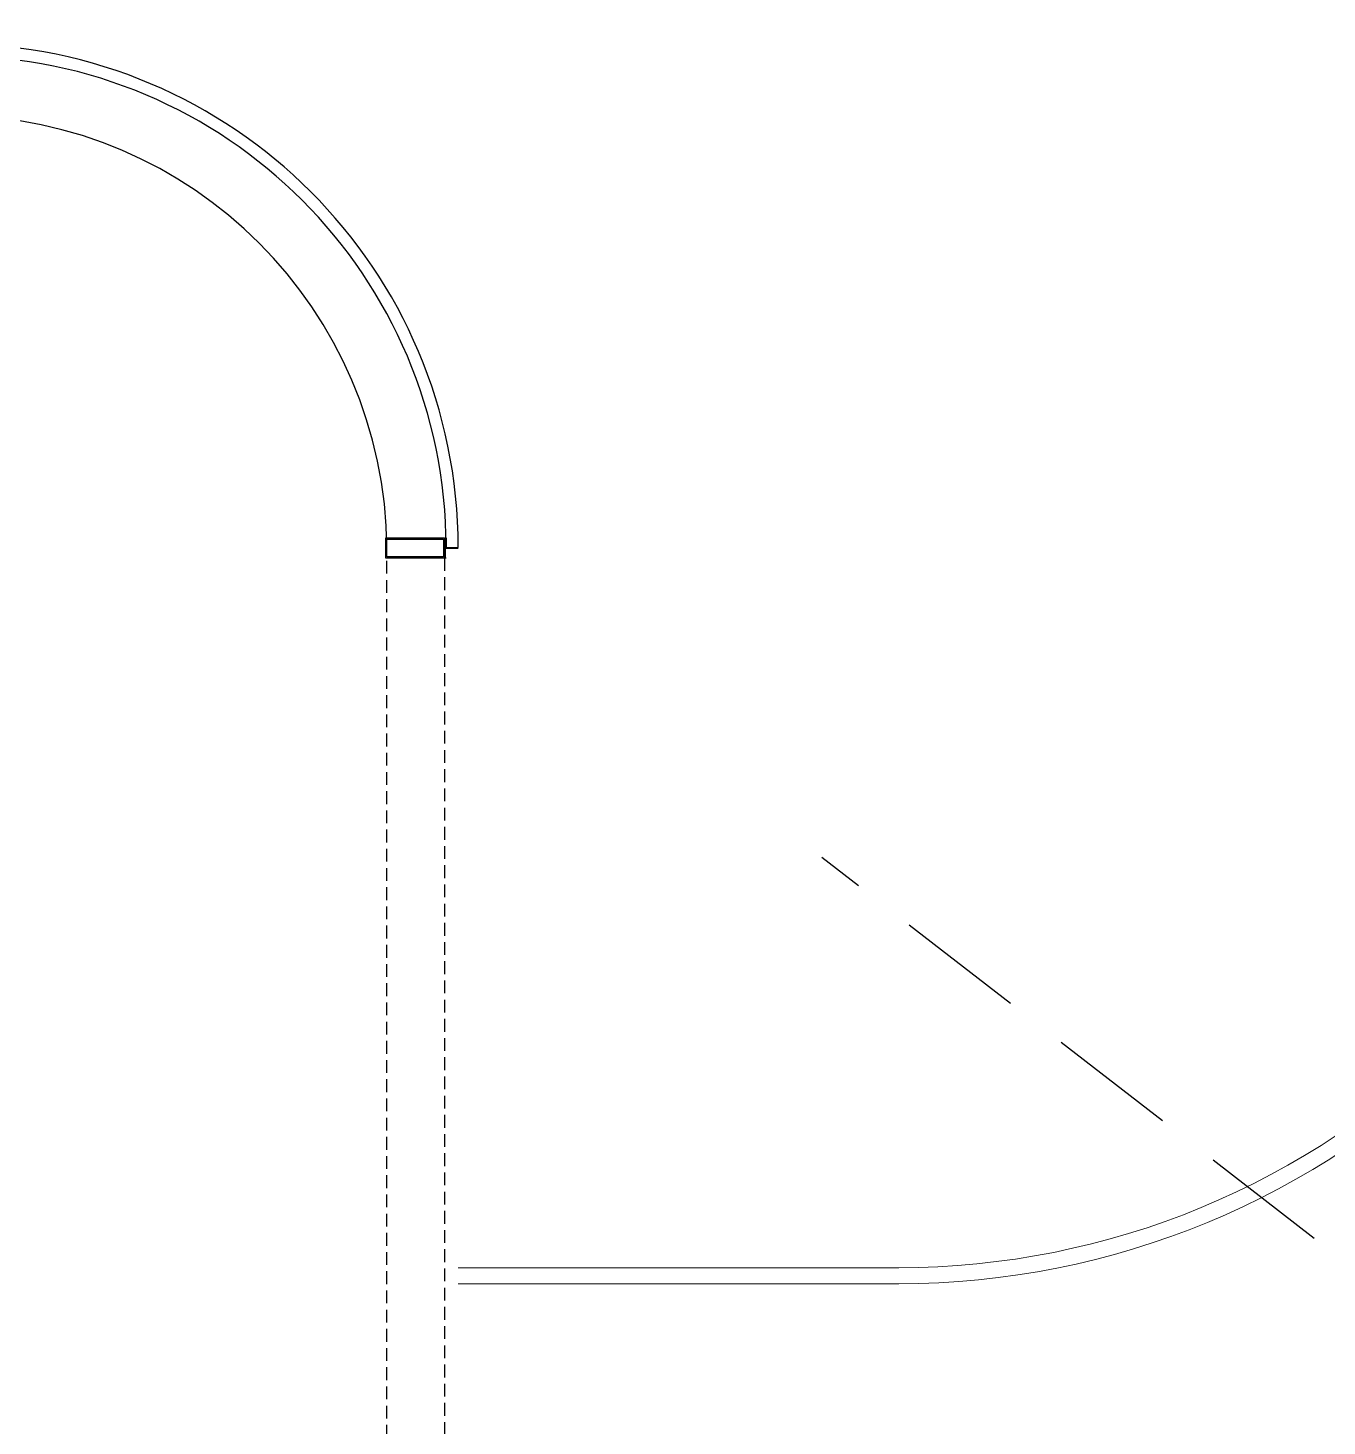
# Model space of a CAD drawing. Header units: inches. Extents: x 33469 to 138684, y -86444 to -29699.
# Drawn here: x 80241 to 80563.1, y -41197.2 to -40850.4 of the extents above; entities that cross this region are included whole.
import ezdxf

# ---------------------------------------------------------------- set-up
doc = ezdxf.new("R2010")
doc.units = ezdxf.units.IN
doc.header["$MEASUREMENT"] = 0
doc.linetypes.add('cta_plan_01$0$cta_plan_01$0$HIDDEN2', pattern=[4.7625, 3.175, -1.5875])
doc.linetypes.add('DASHED2', pattern=[9.525, 6.35, -3.175])
doc.layers.get('0').update_dxf_attribs({"lineweight": 9})
for name, color, linetype in [('+4.80 kotu planı_geometri$0$2-SPS-STC', 3, 'Continuous'), ('+4.80 kotu planı_geometri$0$3-OPN-GLS', 4, 'Continuous'), ('dg_tavantara', 63, 'Continuous'), ('±0.00 kotu planı_geometri$0$0-LNS-VL5', 252, 'Continuous')]:
    doc.layers.add(name, color=color, linetype=linetype)
doc.layers.add('Layer4', color=200, linetype='Continuous', lineweight=9)

# ---------------------------------------------------------------- blocks, each defined once
blk = doc.blocks.new('dzfhtshrhsj')
at = {"layer": 'dg_tavantara', "linetype": 'DASHED2', "ltscale": 5}
blk.add_line((12835.84, 7199.08), (12299.34, 7614), dxfattribs=at)

msp = doc.modelspace()

# ---------------------------------------------------------------- linework, layer by layer
at = {"layer": '+4.80 kotu planı_geometri$0$2-SPS-STC'}
for p, q in [((80329.706, -40976.914, 0), (80344.306, -40976.913, 0)), ((80329.707, -40981.914, 0), (80329.706, -40976.914, 0)), ((80330.006, -40977.214, 0), (80344.006, -40977.213, 0)), ((80330.007, -40981.614, 0), (80330.006, -40977.214, 0)), ((80344.006, -40977.213, 0), (80344.007, -40981.613, 0)), ((80344.306, -40976.913, 0), (80344.307, -40981.913, 0)), ((80344.498, -40981.913, 0), (80344.497, -40976.913, 0)), ((80344.497, -40976.913, 0), (80344.697, -40976.913, 0)), ((80344.697, -40976.913, 0), (80344.697, -40979.313, 0)), ((80344.307, -40981.913, 0), (80329.707, -40981.914, 0)), ((80344.007, -40981.613, 0), (80330.007, -40981.614, 0)), ((80344.698, -40981.913, 0), (80344.498, -40981.913, 0)), ((80344.697, -40979.313, 0), (80347.697, -40979.312, 0)), ((80347.697, -40979.512, 0), (80344.697, -40979.513, 0))]:
    msp.add_line(p, q, dxfattribs=at)
at = {"layer": '+4.80 kotu planı_geometri$0$3-OPN-GLS'}
for radius, start, end in [(124.968, 0.04059, 89.96927), (121.968, 0.04148, 89.96839)]:
    msp.add_arc((80222.729, -40979.4, 0), radius, start, end, dxfattribs=at)
at = {"layer": 'Layer4', "linetype": 'ByBlock', "ltscale": 3, "elevation": 0}
for points in [[(80347.703, -41157.913), (80456.949, -41157.913, 0.4142136), (80652.949, -40961.913), (80652.949, -40850.443)], [(80347.703, -41161.913), (80456.949, -41161.913, 0.4142136), (80656.949, -40961.913), (80656.949, -40854.443)]]:
    msp.add_lwpolyline(points, format="xyb", dxfattribs=at)
at = {"layer": '±0.00 kotu planı_geometri$0$0-LNS-VL5', "linetype": 'cta_plan_01$0$cta_plan_01$0$HIDDEN2'}
for p, q in [((80329.944, -41962.089, 0), (80330.005, -40981.914, 0)), ((80344.307, -40981.913, 0), (80344.383, -41954.088, 0))]:
    msp.add_line(p, q, dxfattribs=at)
at = {"layer": '±0.00 kotu planı_geometri$0$0-LNS-VL5'}
msp.add_arc((80221.829, -40980.301, 0), 108.181, 0.46983, 89.5401, dxfattribs=at)

# ---------------------------------------------------------------- block references
msp.add_blockref('dzfhtshrhsj', (68138.551, -48670.212))

doc.saveas('drawing.dxf')
